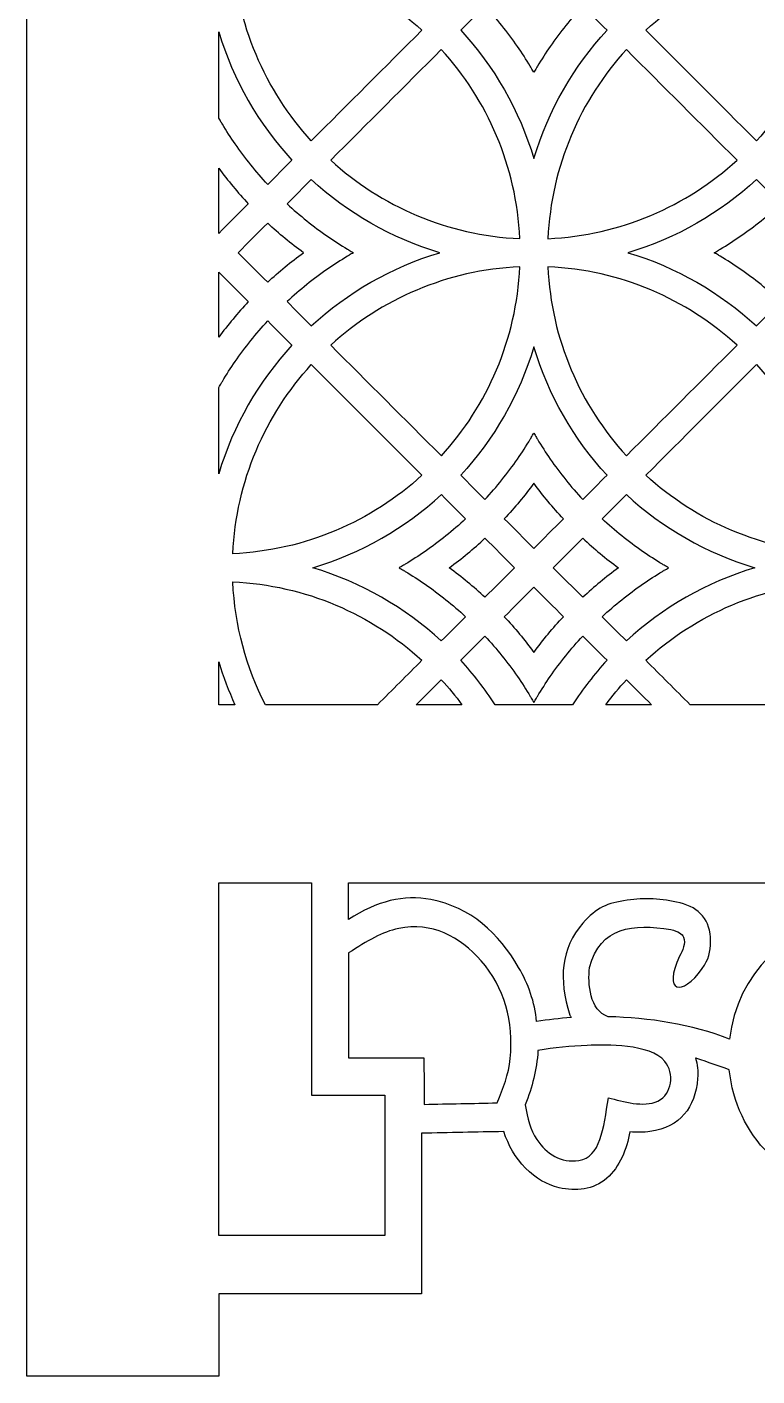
# Model space of a CAD drawing. Header units: centimetres. Extents: x 8 to 12.9, y -9 to 9.
# Drawn here: x 7.993 to 10.173, y -8.999 to -4.971 of the extents above; entities that cross this region are included whole.
import ezdxf

# ---------------------------------------------------------------- set-up
doc = ezdxf.new("R2010")
doc.units = ezdxf.units.CM
doc.header["$MEASUREMENT"] = 0
doc.layers.add('layer 1', color=7, linetype='Continuous')

msp = doc.modelspace()

# ---------------------------------------------------------------- linework, layer by layer
at = {"layer": 'layer 1', "color": 250, "lineweight": 30}
for points, knots in [([(12.90221, 9.00077), (11.26585, 9.00077), (9.62949, 9.00077), (7.99312, 9.00077), (7.99312, 9.00077), (7.99312, 3.53168), (7.99312, -1.93741), (7.99312, -7.4065), (7.99312, -7.4065), (7.99314, -7.4065), (7.99315, -7.4065), (7.99316, -7.4065), (7.99316, -7.4065), (7.99316, -7.93741), (7.99316, -8.46832), (7.99316, -8.99923), (7.99316, -8.99923), (8.18407, -8.99923), (8.37498, -8.99923), (8.56589, -8.99923), (8.56589, -8.99923), (8.56589, -8.91742), (8.56589, -8.8356), (8.56589, -8.75378), (8.56589, -8.75378), (8.76783, -8.75378), (8.96977, -8.75378), (9.17171, -8.75378), (9.17171, -8.75378), (9.17171, -8.5939), (9.17171, -8.43402), (9.17171, -8.27413), (9.17171, -8.27413), (9.25341, -8.27251), (9.33511, -8.27088), (9.4168, -8.26924), (9.4168, -8.26924), (9.43131, -8.31061), (9.45032, -8.34649), (9.48189, -8.37816), (9.48189, -8.37816), (9.5128, -8.40916), (9.54474, -8.42833), (9.58226, -8.43705), (9.58226, -8.43705), (9.63191, -8.4486), (9.68435, -8.44357), (9.72421, -8.4088), (9.72421, -8.4088), (9.76278, -8.37514), (9.78504, -8.32123), (9.79304, -8.2698), (9.79304, -8.2698), (9.81586, -8.27211), (9.83527, -8.27158), (9.85358, -8.26896), (9.85358, -8.26896), (9.94495, -8.25588), (9.9881, -8.19807), (9.99582, -8.11089), (9.99582, -8.11089), (9.99771, -8.08953), (9.9962, -8.06844), (9.98941, -8.04988), (9.98941, -8.04988), (9.99085, -8.05023), (9.99229, -8.05059), (9.99372, -8.05095), (9.99372, -8.05095), (10.02596, -8.0621), (10.0582, -8.07324), (10.09045, -8.08439), (10.09045, -8.08439), (10.10979, -8.28195), (10.26235, -8.43577), (10.44769, -8.43577), (10.44769, -8.43577), (10.63302, -8.43577), (10.78558, -8.28195), (10.80493, -8.08439), (10.80493, -8.08439), (10.83717, -8.07324), (10.86941, -8.0621), (10.90165, -8.05095), (10.90165, -8.05095), (10.90309, -8.05059), (10.90452, -8.05023), (10.90596, -8.04988), (10.90596, -8.04988), (10.89917, -8.06844), (10.89767, -8.08953), (10.89956, -8.11089), (10.89956, -8.11089), (10.90727, -8.19807), (10.95043, -8.25588), (11.04179, -8.26896), (11.04179, -8.26896), (11.0601, -8.27158), (11.07952, -8.27211), (11.10234, -8.2698), (11.10234, -8.2698), (11.11033, -8.32123), (11.13259, -8.37514), (11.17117, -8.4088), (11.17117, -8.4088), (11.21102, -8.44357), (11.26346, -8.4486), (11.31312, -8.43705), (11.31312, -8.43705), (11.35063, -8.42833), (11.38257, -8.40916), (11.41348, -8.37816), (11.41348, -8.37816), (11.44506, -8.34649), (11.46406, -8.31061), (11.47857, -8.26924), (11.47857, -8.26924), (11.56027, -8.27088), (11.64196, -8.27251), (11.72366, -8.27413), (11.72366, -8.27413), (11.72366, -8.43402), (11.72366, -8.5939), (11.72366, -8.75378), (11.72366, -8.75378), (11.9256, -8.75378), (12.12754, -8.75378), (12.32948, -8.75378), (12.32948, -8.75378), (12.32948, -8.8356), (12.32948, -8.91742), (12.32948, -8.99923), (12.32948, -8.99923), (12.52039, -8.99923), (12.7113, -8.99923), (12.90221, -8.99923), (12.90221, -8.99923), (12.90221, -8.46832), (12.90221, -7.93741), (12.90221, -7.4065), (12.90221, -7.4065), (12.90221, -1.93741), (12.90221, 3.53168), (12.90221, 9.00077)], [0, 0, 0, 0, 0.027027, 0.027027, 0.027027, 0.027027, 0.0540541, 0.0540541, 0.0540541, 0.0540541, 0.0810811, 0.0810811, 0.0810811, 0.0810811, 0.1081081, 0.1081081, 0.1081081, 0.1081081, 0.1351351, 0.1351351, 0.1351351, 0.1351351, 0.1621622, 0.1621622, 0.1621622, 0.1621622, 0.1891892, 0.1891892, 0.1891892, 0.1891892, 0.2162162, 0.2162162, 0.2162162, 0.2162162, 0.2432432, 0.2432432, 0.2432432, 0.2432432, 0.2702703, 0.2702703, 0.2702703, 0.2702703, 0.2972973, 0.2972973, 0.2972973, 0.2972973, 0.3243243, 0.3243243, 0.3243243, 0.3243243, 0.3513514, 0.3513514, 0.3513514, 0.3513514, 0.3783784, 0.3783784, 0.3783784, 0.3783784, 0.4054054, 0.4054054, 0.4054054, 0.4054054, 0.4324324, 0.4324324, 0.4324324, 0.4324324, 0.4594595, 0.4594595, 0.4594595, 0.4594595, 0.4864865, 0.4864865, 0.4864865, 0.4864865, 0.5135135, 0.5135135, 0.5135135, 0.5135135, 0.5405405, 0.5405405, 0.5405405, 0.5405405, 0.5675676, 0.5675676, 0.5675676, 0.5675676, 0.5945946, 0.5945946, 0.5945946, 0.5945946, 0.6216216, 0.6216216, 0.6216216, 0.6216216, 0.6486486, 0.6486486, 0.6486486, 0.6486486, 0.6756757, 0.6756757, 0.6756757, 0.6756757, 0.7027027, 0.7027027, 0.7027027, 0.7027027, 0.7297297, 0.7297297, 0.7297297, 0.7297297, 0.7567568, 0.7567568, 0.7567568, 0.7567568, 0.7837838, 0.7837838, 0.7837838, 0.7837838, 0.8108108, 0.8108108, 0.8108108, 0.8108108, 0.8378378, 0.8378378, 0.8378378, 0.8378378, 0.8648649, 0.8648649, 0.8648649, 0.8648649, 0.8918919, 0.8918919, 0.8918919, 0.8918919, 0.9189189, 0.9189189, 0.9189189, 0.9189189, 0.9459459, 0.9459459, 0.9459459, 0.9459459, 1, 1, 1, 1]), ([(8.84216, -5.31053), (8.95231, -5.20038), (9.06245, -5.09023), (9.1726, -4.98009), (9.1726, -4.98009), (9.02221, -4.84271), (8.82505, -4.75567), (8.6078, -4.7457), (8.6078, -4.7457), (8.61777, -4.96295), (8.70479, -5.16013), (8.84216, -5.31053)], [0, 0, 0, 0, 0.25, 0.25, 0.25, 0.25, 0.5, 0.5, 0.5, 0.5, 1, 1, 1, 1]), ([(9.84092, -4.98009), (9.95108, -5.09024), (10.06122, -5.20039), (10.17137, -5.31054), (10.17137, -5.31054), (10.30876, -5.16014), (10.3958, -4.96296), (10.40576, -4.74569), (10.40576, -4.74569), (10.1885, -4.75567), (9.99133, -4.84269), (9.84092, -4.98009)], [0, 0, 0, 0, 0.25, 0.25, 0.25, 0.25, 0.5, 0.5, 0.5, 0.5, 1, 1, 1, 1]), ([(9.65279, -4.90767), (9.67694, -4.93182), (9.70108, -4.95596), (9.72524, -4.98012), (9.72524, -4.98012), (9.62559, -5.08835), (9.54995, -5.21905), (9.50679, -5.36374), (9.50679, -5.36374), (9.46362, -5.21903), (9.38797, -5.08834), (9.28831, -4.98009), (9.28831, -4.98009), (9.31246, -4.95594), (9.33659, -4.93181), (9.36073, -4.90767), (9.36073, -4.90767), (9.39586, -4.94555), (9.42833, -4.98595), (9.45782, -5.02856), (9.45782, -5.02856), (9.45783, -5.02856), (9.45784, -5.02856), (9.45785, -5.02856), (9.45785, -5.02856), (9.45785, -5.02856), (9.45785, -5.02856), (9.45785, -5.02856), (9.45785, -5.02856), (9.45784, -5.02858), (9.45783, -5.0286), (9.45782, -5.02862), (9.45782, -5.02862), (9.4712, -5.04794), (9.484, -5.06769), (9.49613, -5.08789), (9.49613, -5.08789), (9.49707, -5.08946), (9.49801, -5.09104), (9.49895, -5.09261), (9.49895, -5.09261), (9.49903, -5.09276), (9.49913, -5.09291), (9.49922, -5.09306), (9.49922, -5.09306), (9.50176, -5.09735), (9.50428, -5.10167), (9.50676, -5.106), (9.50676, -5.106), (9.50925, -5.10166), (9.51176, -5.09735), (9.51431, -5.09306), (9.51431, -5.09306), (9.5144, -5.09291), (9.51448, -5.09276), (9.51457, -5.09261), (9.51457, -5.09261), (9.51552, -5.09103), (9.51645, -5.08946), (9.5174, -5.08789), (9.5174, -5.08789), (9.52953, -5.06769), (9.54232, -5.04794), (9.5557, -5.02862), (9.5557, -5.02862), (9.55569, -5.0286), (9.55568, -5.02858), (9.55567, -5.02856), (9.55567, -5.02856), (9.55567, -5.02856), (9.55567, -5.02856), (9.55567, -5.02856), (9.55567, -5.02856), (9.55568, -5.02856), (9.55569, -5.02856), (9.5557, -5.02856), (9.5557, -5.02856), (9.5852, -4.98595), (9.61766, -4.94555), (9.65279, -4.90767)], [0, 0, 0, 0, 0.047619, 0.047619, 0.047619, 0.047619, 0.0952381, 0.0952381, 0.0952381, 0.0952381, 0.1428571, 0.1428571, 0.1428571, 0.1428571, 0.1904762, 0.1904762, 0.1904762, 0.1904762, 0.2380952, 0.2380952, 0.2380952, 0.2380952, 0.2857143, 0.2857143, 0.2857143, 0.2857143, 0.3333333, 0.3333333, 0.3333333, 0.3333333, 0.3809524, 0.3809524, 0.3809524, 0.3809524, 0.4285714, 0.4285714, 0.4285714, 0.4285714, 0.4761905, 0.4761905, 0.4761905, 0.4761905, 0.5238095, 0.5238095, 0.5238095, 0.5238095, 0.5714286, 0.5714286, 0.5714286, 0.5714286, 0.6190476, 0.6190476, 0.6190476, 0.6190476, 0.6666667, 0.6666667, 0.6666667, 0.6666667, 0.7142857, 0.7142857, 0.7142857, 0.7142857, 0.7619048, 0.7619048, 0.7619048, 0.7619048, 0.8095238, 0.8095238, 0.8095238, 0.8095238, 0.8571429, 0.8571429, 0.8571429, 0.8571429, 0.9047619, 0.9047619, 0.9047619, 0.9047619, 1, 1, 1, 1]), ([(8.56585, -4.98482), (8.56585, -5.07072), (8.56585, -5.15661), (8.56585, -5.2425), (8.56585, -5.2425), (8.56585, -5.2425), (8.56585, -5.2425), (8.56585, -5.2425), (8.56585, -5.2425), (8.56585, -5.2425), (8.56585, -5.2425), (8.56585, -5.24249), (8.56585, -5.24249), (8.56585, -5.2425), (8.56585, -5.2425), (8.56585, -5.2425), (8.56585, -5.2425), (8.56585, -5.2425), (8.56586, -5.2425), (8.56586, -5.24249), (8.56586, -5.24249), (8.56834, -5.24683), (8.57086, -5.25114), (8.5734, -5.25543), (8.5734, -5.25543), (8.57349, -5.25558), (8.57358, -5.25573), (8.57367, -5.25588), (8.57367, -5.25588), (8.57461, -5.25746), (8.57555, -5.25903), (8.57649, -5.2606), (8.57649, -5.2606), (8.58863, -5.2808), (8.60142, -5.30055), (8.6148, -5.31988), (8.6148, -5.31988), (8.61478, -5.31989), (8.61478, -5.31991), (8.61476, -5.31993), (8.61476, -5.31993), (8.61478, -5.31993), (8.6148, -5.31993), (8.6148, -5.31993), (8.6148, -5.31993), (8.64429, -5.36253), (8.67676, -5.40292), (8.71189, -5.4408), (8.71189, -5.4408), (8.73602, -5.41666), (8.76016, -5.39254), (8.78428, -5.3684), (8.78428, -5.3684), (8.68467, -5.26015), (8.60901, -5.12949), (8.56585, -4.98482), (8.56585, -4.98482), (8.56585, -4.98482), (8.56585, -4.98482), (8.56585, -4.98482)], [0, 0, 0, 0, 0.0625, 0.0625, 0.0625, 0.0625, 0.125, 0.125, 0.125, 0.125, 0.1875, 0.1875, 0.1875, 0.1875, 0.25, 0.25, 0.25, 0.25, 0.3125, 0.3125, 0.3125, 0.3125, 0.375, 0.375, 0.375, 0.375, 0.4375, 0.4375, 0.4375, 0.4375, 0.5, 0.5, 0.5, 0.5, 0.5625, 0.5625, 0.5625, 0.5625, 0.625, 0.625, 0.625, 0.625, 0.6875, 0.6875, 0.6875, 0.6875, 0.75, 0.75, 0.75, 0.75, 0.8125, 0.8125, 0.8125, 0.8125, 0.875, 0.875, 0.875, 0.875, 1, 1, 1, 1]), ([(8.90002, -5.36839), (9.01016, -5.25823), (9.12031, -5.14809), (9.23046, -5.03794), (9.23046, -5.03794), (9.36784, -5.18833), (9.45488, -5.3855), (9.46485, -5.60274), (9.46485, -5.60274), (9.24759, -5.59278), (9.05042, -5.50575), (8.90002, -5.36839)], [0, 0, 0, 0, 0.25, 0.25, 0.25, 0.25, 0.5, 0.5, 0.5, 0.5, 1, 1, 1, 1]), ([(9.78307, -5.03794), (9.89321, -5.14809), (10.00337, -5.25824), (10.11352, -5.3684), (10.11352, -5.3684), (9.96312, -5.50578), (9.76593, -5.59282), (9.54867, -5.60279), (9.54867, -5.60279), (9.55864, -5.38552), (9.64568, -5.18834), (9.78307, -5.03794)], [0, 0, 0, 0, 0.25, 0.25, 0.25, 0.25, 0.5, 0.5, 0.5, 0.5, 1, 1, 1, 1]), ([(8.56585, -5.39215), (8.56585, -5.45704), (8.56585, -5.52194), (8.56585, -5.58684), (8.56585, -5.58684), (8.56585, -5.58684), (8.56585, -5.58684), (8.56585, -5.58684), (8.56585, -5.58684), (8.59525, -5.55745), (8.62464, -5.52805), (8.65405, -5.49865), (8.65405, -5.49865), (8.62262, -5.46495), (8.59315, -5.42939), (8.56585, -5.39215), (8.56585, -5.39215), (8.56585, -5.39215), (8.56585, -5.39215), (8.56585, -5.39215)], [0, 0, 0, 0, 0.1666667, 0.1666667, 0.1666667, 0.1666667, 0.3333333, 0.3333333, 0.3333333, 0.3333333, 0.5, 0.5, 0.5, 0.5, 0.6666667, 0.6666667, 0.6666667, 0.6666667, 1, 1, 1, 1]), ([(8.76975, -5.49865), (8.79387, -5.47452), (8.81801, -5.45039), (8.84215, -5.42626), (8.84215, -5.42626), (8.9504, -5.52588), (9.08105, -5.60153), (9.22573, -5.64469), (9.22573, -5.64469), (9.08105, -5.68786), (8.9504, -5.76351), (8.84215, -5.86313), (8.84215, -5.86313), (8.81801, -5.83899), (8.79387, -5.81486), (8.76975, -5.79073), (8.76975, -5.79073), (8.80762, -5.7556), (8.84801, -5.72313), (8.89061, -5.69365), (8.89061, -5.69365), (8.89061, -5.69364), (8.89061, -5.69363), (8.89061, -5.69361), (8.89061, -5.69361), (8.89063, -5.69363), (8.89065, -5.69363), (8.89067, -5.69364), (8.89067, -5.69364), (8.90999, -5.68027), (8.92975, -5.66748), (8.94994, -5.65534), (8.94994, -5.65534), (8.95151, -5.65439), (8.95309, -5.65345), (8.95466, -5.65252), (8.95466, -5.65252), (8.9548, -5.65243), (8.95495, -5.65234), (8.9551, -5.65225), (8.9551, -5.65225), (8.9594, -5.6497), (8.96372, -5.64719), (8.96805, -5.6447), (8.96805, -5.6447), (8.96805, -5.6447), (8.96805, -5.6447), (8.96804, -5.6447), (8.96804, -5.6447), (8.96804, -5.6447), (8.96805, -5.6447), (8.96805, -5.6447), (8.96805, -5.6447), (8.96804, -5.6447), (8.96804, -5.6447), (8.96804, -5.64469), (8.96804, -5.64469), (8.96804, -5.64469), (8.96805, -5.64469), (8.96805, -5.64469), (8.96805, -5.64469), (8.96805, -5.64469), (8.96804, -5.64469), (8.96804, -5.64469), (8.96804, -5.64469), (8.96804, -5.64469), (8.96805, -5.64469), (8.96805, -5.64468), (8.96805, -5.64468), (8.96372, -5.64219), (8.9594, -5.63968), (8.95511, -5.63715), (8.95511, -5.63715), (8.95495, -5.63704), (8.9548, -5.63696), (8.95466, -5.63687), (8.95466, -5.63687), (8.95309, -5.63594), (8.95151, -5.635), (8.94994, -5.63405), (8.94994, -5.63405), (8.92975, -5.62191), (8.90999, -5.60913), (8.89067, -5.59575), (8.89067, -5.59575), (8.89065, -5.59575), (8.89063, -5.59577), (8.89061, -5.59578), (8.89061, -5.59578), (8.89061, -5.59577), (8.89061, -5.59575), (8.89061, -5.59574), (8.89061, -5.59574), (8.84801, -5.56626), (8.80762, -5.53379), (8.76975, -5.49865)], [0, 0, 0, 0, 0.04, 0.04, 0.04, 0.04, 0.08, 0.08, 0.08, 0.08, 0.12, 0.12, 0.12, 0.12, 0.16, 0.16, 0.16, 0.16, 0.2, 0.2, 0.2, 0.2, 0.24, 0.24, 0.24, 0.24, 0.28, 0.28, 0.28, 0.28, 0.32, 0.32, 0.32, 0.32, 0.36, 0.36, 0.36, 0.36, 0.4, 0.4, 0.4, 0.4, 0.44, 0.44, 0.44, 0.44, 0.48, 0.48, 0.48, 0.48, 0.52, 0.52, 0.52, 0.52, 0.56, 0.56, 0.56, 0.56, 0.6, 0.6, 0.6, 0.6, 0.64, 0.64, 0.64, 0.64, 0.68, 0.68, 0.68, 0.68, 0.72, 0.72, 0.72, 0.72, 0.76, 0.76, 0.76, 0.76, 0.8, 0.8, 0.8, 0.8, 0.84, 0.84, 0.84, 0.84, 0.88, 0.88, 0.88, 0.88, 0.92, 0.92, 0.92, 0.92, 1, 1, 1, 1]), ([(10.17139, -5.42627), (10.19553, -5.4504), (10.21965, -5.47453), (10.24378, -5.49866), (10.24378, -5.49866), (10.2059, -5.53379), (10.16551, -5.56626), (10.12291, -5.59574), (10.12291, -5.59574), (10.12291, -5.59575), (10.12291, -5.59577), (10.12291, -5.59578), (10.12291, -5.59578), (10.1229, -5.59577), (10.12287, -5.59575), (10.12285, -5.59574), (10.12285, -5.59574), (10.10354, -5.60912), (10.08377, -5.62191), (10.06357, -5.63405), (10.06357, -5.63405), (10.06202, -5.635), (10.06044, -5.63594), (10.05886, -5.63687), (10.05886, -5.63687), (10.05871, -5.63696), (10.05856, -5.63704), (10.05842, -5.63714), (10.05842, -5.63714), (10.05411, -5.63968), (10.0498, -5.64219), (10.04547, -5.64468), (10.04547, -5.64468), (10.04547, -5.64468), (10.04548, -5.64469), (10.04548, -5.64469), (10.04548, -5.64469), (10.04548, -5.64469), (10.04547, -5.64469), (10.04547, -5.64469), (10.04547, -5.64469), (10.04547, -5.64469), (10.04548, -5.64469), (10.04548, -5.64469), (10.04548, -5.64469), (10.04548, -5.6447), (10.04547, -5.6447), (10.04547, -5.6447), (10.04547, -5.6447), (10.04547, -5.6447), (10.04547, -5.6447), (10.04548, -5.6447), (10.04548, -5.6447), (10.04547, -5.6447), (10.04547, -5.6447), (10.04547, -5.6447), (10.04547, -5.6447), (10.0498, -5.64719), (10.05411, -5.6497), (10.05842, -5.65225), (10.05842, -5.65225), (10.05856, -5.65234), (10.05871, -5.65243), (10.05887, -5.65252), (10.05887, -5.65252), (10.06044, -5.65345), (10.06202, -5.65439), (10.06357, -5.65533), (10.06357, -5.65533), (10.08377, -5.66748), (10.10354, -5.68027), (10.12285, -5.69364), (10.12285, -5.69364), (10.12287, -5.69363), (10.1229, -5.69363), (10.12291, -5.69361), (10.12291, -5.69361), (10.12291, -5.69363), (10.12291, -5.69363), (10.12291, -5.69365), (10.12291, -5.69365), (10.16551, -5.72313), (10.2059, -5.7556), (10.24378, -5.79073), (10.24378, -5.79073), (10.21965, -5.81486), (10.19552, -5.83899), (10.17139, -5.86311), (10.17139, -5.86311), (10.06315, -5.7635), (9.93247, -5.68786), (9.78781, -5.6447), (9.78781, -5.6447), (9.93247, -5.60153), (10.06315, -5.52591), (10.17139, -5.42627)], [0, 0, 0, 0, 0.04, 0.04, 0.04, 0.04, 0.08, 0.08, 0.08, 0.08, 0.12, 0.12, 0.12, 0.12, 0.16, 0.16, 0.16, 0.16, 0.2, 0.2, 0.2, 0.2, 0.24, 0.24, 0.24, 0.24, 0.28, 0.28, 0.28, 0.28, 0.32, 0.32, 0.32, 0.32, 0.36, 0.36, 0.36, 0.36, 0.4, 0.4, 0.4, 0.4, 0.44, 0.44, 0.44, 0.44, 0.48, 0.48, 0.48, 0.48, 0.52, 0.52, 0.52, 0.52, 0.56, 0.56, 0.56, 0.56, 0.6, 0.6, 0.6, 0.6, 0.64, 0.64, 0.64, 0.64, 0.68, 0.68, 0.68, 0.68, 0.72, 0.72, 0.72, 0.72, 0.76, 0.76, 0.76, 0.76, 0.8, 0.8, 0.8, 0.8, 0.84, 0.84, 0.84, 0.84, 0.88, 0.88, 0.88, 0.88, 0.92, 0.92, 0.92, 0.92, 1, 1, 1, 1]), ([(8.7119, -5.73288), (8.6825, -5.70348), (8.6531, -5.67409), (8.6237, -5.64469), (8.6237, -5.64469), (8.6531, -5.6153), (8.6825, -5.5859), (8.7119, -5.5565), (8.7119, -5.5565), (8.74559, -5.58793), (8.78116, -5.6174), (8.8184, -5.6447), (8.8184, -5.6447), (8.78116, -5.672), (8.7456, -5.70145), (8.7119, -5.73288)], [0, 0, 0, 0, 0.2, 0.2, 0.2, 0.2, 0.4, 0.4, 0.4, 0.4, 0.6, 0.6, 0.6, 0.6, 1, 1, 1, 1]), ([(8.56585, -5.70255), (8.56585, -5.76745), (8.56585, -5.83234), (8.56585, -5.89723), (8.56585, -5.89723), (8.56585, -5.89723), (8.56585, -5.89724), (8.56585, -5.89724), (8.56585, -5.89724), (8.59315, -5.85999), (8.62262, -5.82444), (8.65405, -5.79073), (8.65405, -5.79073), (8.62464, -5.76134), (8.59525, -5.73194), (8.56585, -5.70255), (8.56585, -5.70255), (8.56585, -5.70255), (8.56585, -5.70255), (8.56585, -5.70255)], [0, 0, 0, 0, 0.1666667, 0.1666667, 0.1666667, 0.1666667, 0.3333333, 0.3333333, 0.3333333, 0.3333333, 0.5, 0.5, 0.5, 0.5, 0.6666667, 0.6666667, 0.6666667, 0.6666667, 1, 1, 1, 1]), ([(9.23047, -6.25145), (9.12031, -6.1413), (9.01017, -6.03115), (8.90002, -5.92101), (8.90002, -5.92101), (9.05042, -5.78363), (9.2476, -5.69661), (9.46485, -5.68664), (9.46485, -5.68664), (9.45488, -5.90389), (9.36784, -6.10106), (9.23047, -6.25145)], [0, 0, 0, 0, 0.25, 0.25, 0.25, 0.25, 0.5, 0.5, 0.5, 0.5, 1, 1, 1, 1]), ([(10.11351, -5.921), (10.00336, -6.03115), (9.89321, -6.1413), (9.78307, -6.25145), (9.78307, -6.25145), (9.64568, -6.10105), (9.55864, -5.90387), (9.54867, -5.68661), (9.54867, -5.68661), (9.76593, -5.69658), (9.96312, -5.78361), (10.11351, -5.921)], [0, 0, 0, 0, 0.25, 0.25, 0.25, 0.25, 0.5, 0.5, 0.5, 0.5, 1, 1, 1, 1]), ([(8.56585, -6.04688), (8.56585, -6.13278), (8.56585, -6.21867), (8.56585, -6.30456), (8.56585, -6.30456), (8.56585, -6.30456), (8.56585, -6.30456), (8.56585, -6.30456), (8.56585, -6.30456), (8.60902, -6.1599), (8.68467, -6.02923), (8.78428, -5.92098), (8.78428, -5.92098), (8.76016, -5.89685), (8.73602, -5.87272), (8.7119, -5.84859), (8.7119, -5.84859), (8.67676, -5.88647), (8.64429, -5.92685), (8.61481, -5.96946), (8.61481, -5.96946), (8.6148, -5.96946), (8.61478, -5.96946), (8.61477, -5.96946), (8.61477, -5.96946), (8.61478, -5.96948), (8.6148, -5.9695), (8.6148, -5.96951), (8.6148, -5.96951), (8.60143, -5.98883), (8.58864, -6.00859), (8.57649, -6.02879), (8.57649, -6.02879), (8.57555, -6.03036), (8.57461, -6.03192), (8.57368, -6.0335), (8.57368, -6.0335), (8.57359, -6.03365), (8.57349, -6.0338), (8.57341, -6.03395), (8.57341, -6.03395), (8.57087, -6.03824), (8.56834, -6.04255), (8.56586, -6.04689), (8.56586, -6.04689), (8.56586, -6.04689), (8.56586, -6.04689), (8.56586, -6.04688), (8.56586, -6.04688), (8.56586, -6.04689), (8.56586, -6.04689), (8.56586, -6.04689), (8.56586, -6.04689), (8.56586, -6.04689), (8.56585, -6.04688), (8.56585, -6.04688), (8.56585, -6.04688), (8.56585, -6.04688), (8.56585, -6.04689), (8.56585, -6.04689), (8.56585, -6.04689), (8.56585, -6.04689), (8.56585, -6.04689), (8.56585, -6.04688)], [0, 0, 0, 0, 0.0588235, 0.0588235, 0.0588235, 0.0588235, 0.1176471, 0.1176471, 0.1176471, 0.1176471, 0.1764706, 0.1764706, 0.1764706, 0.1764706, 0.2352941, 0.2352941, 0.2352941, 0.2352941, 0.2941176, 0.2941176, 0.2941176, 0.2941176, 0.3529412, 0.3529412, 0.3529412, 0.3529412, 0.4117647, 0.4117647, 0.4117647, 0.4117647, 0.4705882, 0.4705882, 0.4705882, 0.4705882, 0.5294118, 0.5294118, 0.5294118, 0.5294118, 0.5882353, 0.5882353, 0.5882353, 0.5882353, 0.6470588, 0.6470588, 0.6470588, 0.6470588, 0.7058824, 0.7058824, 0.7058824, 0.7058824, 0.7647059, 0.7647059, 0.7647059, 0.7647059, 0.8235294, 0.8235294, 0.8235294, 0.8235294, 0.8823529, 0.8823529, 0.8823529, 0.8823529, 1, 1, 1, 1]), ([(9.36073, -6.38172), (9.3366, -6.35758), (9.31246, -6.33344), (9.28832, -6.3093), (9.28832, -6.3093), (9.38798, -6.20105), (9.46362, -6.07037), (9.50679, -5.92565), (9.50679, -5.92565), (9.54996, -6.07034), (9.62559, -6.20103), (9.72524, -6.30928), (9.72524, -6.30928), (9.70108, -6.33342), (9.67694, -6.35757), (9.65279, -6.38172), (9.65279, -6.38172), (9.61766, -6.34384), (9.5852, -6.30344), (9.5557, -6.26083), (9.5557, -6.26083), (9.55569, -6.26083), (9.55568, -6.26083), (9.55567, -6.26083), (9.55567, -6.26083), (9.55567, -6.26083), (9.55567, -6.26083), (9.55566, -6.26083), (9.55566, -6.26083), (9.55568, -6.26081), (9.55569, -6.26079), (9.5557, -6.26077), (9.5557, -6.26077), (9.54232, -6.24145), (9.52953, -6.2217), (9.5174, -6.2015), (9.5174, -6.2015), (9.51645, -6.19993), (9.51552, -6.19835), (9.51457, -6.19678), (9.51457, -6.19678), (9.51448, -6.19663), (9.5144, -6.19648), (9.51431, -6.19633), (9.51431, -6.19633), (9.51176, -6.19204), (9.50925, -6.18773), (9.50676, -6.18339), (9.50676, -6.18339), (9.50428, -6.18772), (9.50176, -6.19204), (9.49922, -6.19633), (9.49922, -6.19633), (9.49913, -6.19648), (9.49903, -6.19663), (9.49895, -6.19678), (9.49895, -6.19678), (9.49801, -6.19835), (9.49707, -6.19993), (9.49613, -6.2015), (9.49613, -6.2015), (9.484, -6.2217), (9.4712, -6.24145), (9.45782, -6.26077), (9.45782, -6.26077), (9.45783, -6.26079), (9.45784, -6.26081), (9.45785, -6.26083), (9.45785, -6.26083), (9.45785, -6.26083), (9.45785, -6.26083), (9.45785, -6.26083), (9.45785, -6.26083), (9.45784, -6.26083), (9.45784, -6.26083), (9.45782, -6.26083), (9.45782, -6.26083), (9.42833, -6.30344), (9.39588, -6.34383), (9.36073, -6.38172)], [0, 0, 0, 0, 0.047619, 0.047619, 0.047619, 0.047619, 0.0952381, 0.0952381, 0.0952381, 0.0952381, 0.1428571, 0.1428571, 0.1428571, 0.1428571, 0.1904762, 0.1904762, 0.1904762, 0.1904762, 0.2380952, 0.2380952, 0.2380952, 0.2380952, 0.2857143, 0.2857143, 0.2857143, 0.2857143, 0.3333333, 0.3333333, 0.3333333, 0.3333333, 0.3809524, 0.3809524, 0.3809524, 0.3809524, 0.4285714, 0.4285714, 0.4285714, 0.4285714, 0.4761905, 0.4761905, 0.4761905, 0.4761905, 0.5238095, 0.5238095, 0.5238095, 0.5238095, 0.5714286, 0.5714286, 0.5714286, 0.5714286, 0.6190476, 0.6190476, 0.6190476, 0.6190476, 0.6666667, 0.6666667, 0.6666667, 0.6666667, 0.7142857, 0.7142857, 0.7142857, 0.7142857, 0.7619048, 0.7619048, 0.7619048, 0.7619048, 0.8095238, 0.8095238, 0.8095238, 0.8095238, 0.8571429, 0.8571429, 0.8571429, 0.8571429, 0.9047619, 0.9047619, 0.9047619, 0.9047619, 1, 1, 1, 1]), ([(9.17262, -6.3093), (9.06246, -6.19916), (8.95231, -6.08901), (8.84216, -5.97886), (8.84216, -5.97886), (8.70479, -6.12926), (8.61777, -6.32644), (8.6078, -6.54369), (8.6078, -6.54369), (8.82505, -6.53371), (9.02222, -6.44669), (9.17262, -6.3093)], [0, 0, 0, 0, 0.25, 0.25, 0.25, 0.25, 0.5, 0.5, 0.5, 0.5, 1, 1, 1, 1]), ([(10.17136, -5.97885), (10.06121, -6.089), (9.95106, -6.19915), (9.84092, -6.3093), (9.84092, -6.3093), (9.99131, -6.4467), (10.1885, -6.53372), (10.40576, -6.54369), (10.40576, -6.54369), (10.3958, -6.32643), (10.30876, -6.12925), (10.17136, -5.97885)], [0, 0, 0, 0, 0.25, 0.25, 0.25, 0.25, 0.5, 0.5, 0.5, 0.5, 1, 1, 1, 1]), ([(9.50676, -6.52775), (9.47737, -6.49835), (9.44797, -6.46895), (9.41858, -6.43956), (9.41858, -6.43956), (9.45, -6.40587), (9.47945, -6.37032), (9.50674, -6.33308), (9.50674, -6.33308), (9.50674, -6.33308), (9.50674, -6.33308), (9.50674, -6.33308), (9.50674, -6.33308), (9.50675, -6.33307), (9.50675, -6.33306), (9.50676, -6.33305), (9.50676, -6.33305), (9.50677, -6.33306), (9.50678, -6.33307), (9.50678, -6.33308), (9.50678, -6.33308), (9.50678, -6.33308), (9.50678, -6.33308), (9.50678, -6.33308), (9.50678, -6.33308), (9.53407, -6.37031), (9.56352, -6.40587), (9.59495, -6.43956), (9.59495, -6.43956), (9.56555, -6.46895), (9.53616, -6.49835), (9.50676, -6.52775)], [0, 0, 0, 0, 0.1111111, 0.1111111, 0.1111111, 0.1111111, 0.2222222, 0.2222222, 0.2222222, 0.2222222, 0.3333333, 0.3333333, 0.3333333, 0.3333333, 0.4444444, 0.4444444, 0.4444444, 0.4444444, 0.5555556, 0.5555556, 0.5555556, 0.5555556, 0.6666667, 0.6666667, 0.6666667, 0.6666667, 0.7777778, 0.7777778, 0.7777778, 0.7777778, 1, 1, 1, 1]), ([(9.30288, -6.43957), (9.27874, -6.41544), (9.2546, -6.3913), (9.23047, -6.36716), (9.23047, -6.36716), (9.12222, -6.46682), (8.99152, -6.54247), (8.84681, -6.58563), (8.84681, -6.58563), (8.9915, -6.6288), (9.12218, -6.70444), (9.23043, -6.80408), (9.23043, -6.80408), (9.25458, -6.77993), (9.27873, -6.75578), (9.30288, -6.73163), (9.30288, -6.73163), (9.26499, -6.6965), (9.2246, -6.66403), (9.18199, -6.63454), (9.18199, -6.63454), (9.18199, -6.63453), (9.18199, -6.63452), (9.18199, -6.63451), (9.18199, -6.63451), (9.18199, -6.63451), (9.18198, -6.63451), (9.18198, -6.63451), (9.18198, -6.63451), (9.18197, -6.63452), (9.18196, -6.63453), (9.18193, -6.63454), (9.18193, -6.63454), (9.16262, -6.62117), (9.14285, -6.60837), (9.12265, -6.59623), (9.12265, -6.59623), (9.12109, -6.59529), (9.11951, -6.59435), (9.11794, -6.59342), (9.11794, -6.59342), (9.11779, -6.59333), (9.11764, -6.59324), (9.11749, -6.59316), (9.11749, -6.59316), (9.1132, -6.59061), (9.10889, -6.58809), (9.10455, -6.5856), (9.10455, -6.5856), (9.10888, -6.58311), (9.1132, -6.5806), (9.11749, -6.57805), (9.11749, -6.57805), (9.11764, -6.57796), (9.11779, -6.57788), (9.11793, -6.57778), (9.11793, -6.57778), (9.11951, -6.57686), (9.12109, -6.57591), (9.12265, -6.57497), (9.12265, -6.57497), (9.14285, -6.56283), (9.16261, -6.55003), (9.18193, -6.53666), (9.18193, -6.53666), (9.18195, -6.53667), (9.18197, -6.53668), (9.18198, -6.5367), (9.18198, -6.5367), (9.18198, -6.5367), (9.18199, -6.5367), (9.18199, -6.5367), (9.18199, -6.5367), (9.18199, -6.53668), (9.18199, -6.53667), (9.18199, -6.53667), (9.18199, -6.53667), (9.2246, -6.50718), (9.26499, -6.47471), (9.30288, -6.43957)], [0, 0, 0, 0, 0.047619, 0.047619, 0.047619, 0.047619, 0.0952381, 0.0952381, 0.0952381, 0.0952381, 0.1428571, 0.1428571, 0.1428571, 0.1428571, 0.1904762, 0.1904762, 0.1904762, 0.1904762, 0.2380952, 0.2380952, 0.2380952, 0.2380952, 0.2857143, 0.2857143, 0.2857143, 0.2857143, 0.3333333, 0.3333333, 0.3333333, 0.3333333, 0.3809524, 0.3809524, 0.3809524, 0.3809524, 0.4285714, 0.4285714, 0.4285714, 0.4285714, 0.4761905, 0.4761905, 0.4761905, 0.4761905, 0.5238095, 0.5238095, 0.5238095, 0.5238095, 0.5714286, 0.5714286, 0.5714286, 0.5714286, 0.6190476, 0.6190476, 0.6190476, 0.6190476, 0.6666667, 0.6666667, 0.6666667, 0.6666667, 0.7142857, 0.7142857, 0.7142857, 0.7142857, 0.7619048, 0.7619048, 0.7619048, 0.7619048, 0.8095238, 0.8095238, 0.8095238, 0.8095238, 0.8571429, 0.8571429, 0.8571429, 0.8571429, 0.9047619, 0.9047619, 0.9047619, 0.9047619, 1, 1, 1, 1]), ([(9.71065, -6.73163), (9.73479, -6.75578), (9.75892, -6.77991), (9.78305, -6.80404), (9.78305, -6.80404), (9.89131, -6.7044), (10.02201, -6.62874), (10.16671, -6.58558), (10.16671, -6.58558), (10.02202, -6.54241), (9.89134, -6.46678), (9.78309, -6.36713), (9.78309, -6.36713), (9.75894, -6.39128), (9.73479, -6.41542), (9.71065, -6.43957), (9.71065, -6.43957), (9.74853, -6.47471), (9.78892, -6.50718), (9.83153, -6.53667), (9.83153, -6.53667), (9.83153, -6.53667), (9.83153, -6.53668), (9.83153, -6.5367), (9.83153, -6.5367), (9.83153, -6.5367), (9.83153, -6.5367), (9.83154, -6.5367), (9.83154, -6.5367), (9.83156, -6.53668), (9.83157, -6.53667), (9.83159, -6.53666), (9.83159, -6.53666), (9.85092, -6.55003), (9.87067, -6.56283), (9.89087, -6.57497), (9.89087, -6.57497), (9.89244, -6.57591), (9.89401, -6.57686), (9.89559, -6.57779), (9.89559, -6.57779), (9.89574, -6.57788), (9.89588, -6.57796), (9.89603, -6.57806), (9.89603, -6.57806), (9.90033, -6.5806), (9.90464, -6.58311), (9.90898, -6.5856), (9.90898, -6.5856), (9.90464, -6.58809), (9.90033, -6.59061), (9.89603, -6.59316), (9.89603, -6.59316), (9.89588, -6.59325), (9.89574, -6.59333), (9.89559, -6.59342), (9.89559, -6.59342), (9.89401, -6.59435), (9.89244, -6.59529), (9.89087, -6.59623), (9.89087, -6.59623), (9.87067, -6.60838), (9.85092, -6.62117), (9.83159, -6.63454), (9.83159, -6.63454), (9.83157, -6.63453), (9.83156, -6.63452), (9.83154, -6.63451), (9.83154, -6.63451), (9.83153, -6.63451), (9.83153, -6.63451), (9.83153, -6.63451), (9.83153, -6.63451), (9.83153, -6.63452), (9.83153, -6.63453), (9.83153, -6.63454), (9.83153, -6.63454), (9.78892, -6.66404), (9.74853, -6.6965), (9.71065, -6.73163)], [0, 0, 0, 0, 0.047619, 0.047619, 0.047619, 0.047619, 0.0952381, 0.0952381, 0.0952381, 0.0952381, 0.1428571, 0.1428571, 0.1428571, 0.1428571, 0.1904762, 0.1904762, 0.1904762, 0.1904762, 0.2380952, 0.2380952, 0.2380952, 0.2380952, 0.2857143, 0.2857143, 0.2857143, 0.2857143, 0.3333333, 0.3333333, 0.3333333, 0.3333333, 0.3809524, 0.3809524, 0.3809524, 0.3809524, 0.4285714, 0.4285714, 0.4285714, 0.4285714, 0.4761905, 0.4761905, 0.4761905, 0.4761905, 0.5238095, 0.5238095, 0.5238095, 0.5238095, 0.5714286, 0.5714286, 0.5714286, 0.5714286, 0.6190476, 0.6190476, 0.6190476, 0.6190476, 0.6666667, 0.6666667, 0.6666667, 0.6666667, 0.7142857, 0.7142857, 0.7142857, 0.7142857, 0.7619048, 0.7619048, 0.7619048, 0.7619048, 0.8095238, 0.8095238, 0.8095238, 0.8095238, 0.8571429, 0.8571429, 0.8571429, 0.8571429, 0.9047619, 0.9047619, 0.9047619, 0.9047619, 1, 1, 1, 1]), ([(9.44891, -6.5856), (9.41952, -6.55621), (9.39012, -6.52681), (9.36072, -6.49742), (9.36072, -6.49742), (9.32703, -6.52884), (9.29148, -6.55829), (9.25425, -6.58558), (9.25425, -6.58558), (9.25424, -6.58558), (9.25424, -6.58558), (9.25424, -6.58558), (9.25424, -6.58558), (9.25423, -6.58558), (9.25422, -6.58559), (9.25421, -6.5856), (9.25421, -6.5856), (9.25422, -6.58561), (9.25423, -6.58562), (9.25424, -6.58563), (9.25424, -6.58563), (9.25424, -6.58563), (9.25424, -6.58562), (9.25424, -6.58562), (9.25424, -6.58562), (9.29148, -6.61291), (9.32703, -6.64237), (9.36072, -6.67379), (9.36072, -6.67379), (9.39012, -6.64439), (9.41952, -6.61499), (9.44891, -6.5856)], [0, 0, 0, 0, 0.1111111, 0.1111111, 0.1111111, 0.1111111, 0.2222222, 0.2222222, 0.2222222, 0.2222222, 0.3333333, 0.3333333, 0.3333333, 0.3333333, 0.4444444, 0.4444444, 0.4444444, 0.4444444, 0.5555556, 0.5555556, 0.5555556, 0.5555556, 0.6666667, 0.6666667, 0.6666667, 0.6666667, 0.7777778, 0.7777778, 0.7777778, 0.7777778, 1, 1, 1, 1]), ([(9.56462, -6.5856), (9.59402, -6.61499), (9.62341, -6.64439), (9.6528, -6.67379), (9.6528, -6.67379), (9.68649, -6.64237), (9.72205, -6.61293), (9.75928, -6.58563), (9.75928, -6.58563), (9.75928, -6.58563), (9.75929, -6.58563), (9.75929, -6.58563), (9.75929, -6.58563), (9.7593, -6.58562), (9.7593, -6.58561), (9.75931, -6.5856), (9.75931, -6.5856), (9.7593, -6.5856), (9.7593, -6.58559), (9.75929, -6.58558), (9.75929, -6.58558), (9.75929, -6.58558), (9.75929, -6.58558), (9.75928, -6.58558), (9.75928, -6.58558), (9.72205, -6.55829), (9.68649, -6.52884), (9.6528, -6.49742), (9.6528, -6.49742), (9.62341, -6.52681), (9.59402, -6.55621), (9.56462, -6.5856)], [0, 0, 0, 0, 0.1111111, 0.1111111, 0.1111111, 0.1111111, 0.2222222, 0.2222222, 0.2222222, 0.2222222, 0.3333333, 0.3333333, 0.3333333, 0.3333333, 0.4444444, 0.4444444, 0.4444444, 0.4444444, 0.5555556, 0.5555556, 0.5555556, 0.5555556, 0.6666667, 0.6666667, 0.6666667, 0.6666667, 0.7777778, 0.7777778, 0.7777778, 0.7777778, 1, 1, 1, 1]), ([(8.705, -6.99469), (8.8166, -6.99469), (8.92821, -6.99469), (9.03982, -6.99469), (9.03982, -6.99469), (9.08409, -6.95042), (9.12835, -6.90616), (9.1726, -6.86191), (9.1726, -6.86191), (9.02221, -6.72452), (8.82502, -6.63748), (8.60776, -6.62752), (8.60776, -6.62752), (8.61381, -6.75928), (8.64821, -6.88365), (8.705, -6.99469)], [0, 0, 0, 0, 0.2, 0.2, 0.2, 0.2, 0.4, 0.4, 0.4, 0.4, 0.6, 0.6, 0.6, 0.6, 1, 1, 1, 1]), ([(9.50676, -6.64345), (9.53616, -6.67286), (9.56555, -6.70225), (9.59495, -6.73164), (9.59495, -6.73164), (9.56352, -6.76533), (9.53407, -6.80089), (9.50679, -6.83812), (9.50679, -6.83812), (9.50679, -6.83812), (9.50678, -6.83812), (9.50678, -6.83813), (9.50678, -6.83813), (9.50678, -6.83813), (9.50677, -6.83814), (9.50676, -6.83816), (9.50676, -6.83816), (9.50675, -6.83814), (9.50675, -6.83813), (9.50674, -6.83813), (9.50674, -6.83813), (9.50675, -6.83813), (9.50675, -6.83812), (9.50675, -6.83812), (9.50675, -6.83812), (9.47945, -6.80089), (9.45, -6.76533), (9.41858, -6.73165), (9.41858, -6.73165), (9.44797, -6.70225), (9.47737, -6.67286), (9.50676, -6.64345)], [0, 0, 0, 0, 0.1111111, 0.1111111, 0.1111111, 0.1111111, 0.2222222, 0.2222222, 0.2222222, 0.2222222, 0.3333333, 0.3333333, 0.3333333, 0.3333333, 0.4444444, 0.4444444, 0.4444444, 0.4444444, 0.5555556, 0.5555556, 0.5555556, 0.5555556, 0.6666667, 0.6666667, 0.6666667, 0.6666667, 0.7777778, 0.7777778, 0.7777778, 0.7777778, 1, 1, 1, 1]), ([(9.9737, -6.99469), (10.08531, -6.99469), (10.1969, -6.99469), (10.3085, -6.99469), (10.3085, -6.99469), (10.36529, -6.88365), (10.39968, -6.75928), (10.40573, -6.62752), (10.40573, -6.62752), (10.18847, -6.63749), (9.99131, -6.72452), (9.84092, -6.86191), (9.84092, -6.86191), (9.88518, -6.90616), (9.92943, -6.95042), (9.9737, -6.99469)], [0, 0, 0, 0, 0.2, 0.2, 0.2, 0.2, 0.4, 0.4, 0.4, 0.4, 0.6, 0.6, 0.6, 0.6, 1, 1, 1, 1]), ([(9.39107, -6.99469), (9.46819, -6.99469), (9.54529, -6.99469), (9.62239, -6.99469), (9.62239, -6.99469), (9.65289, -6.94749), (9.6873, -6.90307), (9.7252, -6.86191), (9.7252, -6.86191), (9.70106, -6.83777), (9.67692, -6.81363), (9.65279, -6.78949), (9.65279, -6.78949), (9.61766, -6.82737), (9.5852, -6.86777), (9.5557, -6.91038), (9.5557, -6.91038), (9.55569, -6.91038), (9.55568, -6.91037), (9.55567, -6.91037), (9.55567, -6.91037), (9.55567, -6.91038), (9.55567, -6.91038), (9.55567, -6.91038), (9.55567, -6.91038), (9.55568, -6.9104), (9.5557, -6.91042), (9.5557, -6.91043), (9.5557, -6.91043), (9.54232, -6.92976), (9.52953, -6.94952), (9.5174, -6.9697), (9.5174, -6.9697), (9.51645, -6.97128), (9.51552, -6.97285), (9.51458, -6.97443), (9.51458, -6.97443), (9.51449, -6.97458), (9.5144, -6.97473), (9.51432, -6.97488), (9.51432, -6.97488), (9.51176, -6.97916), (9.50925, -6.98348), (9.50676, -6.98782), (9.50676, -6.98782), (9.50428, -6.98348), (9.50176, -6.97917), (9.49922, -6.97488), (9.49922, -6.97488), (9.49913, -6.97473), (9.49904, -6.97457), (9.49895, -6.97442), (9.49895, -6.97442), (9.49802, -6.97285), (9.49707, -6.97128), (9.49613, -6.9697), (9.49613, -6.9697), (9.484, -6.94952), (9.4712, -6.92976), (9.45782, -6.91043), (9.45782, -6.91043), (9.45784, -6.91042), (9.45784, -6.9104), (9.45786, -6.91038), (9.45786, -6.91038), (9.45786, -6.91038), (9.45785, -6.91038), (9.45785, -6.91038), (9.45785, -6.91038), (9.45784, -6.91038), (9.45784, -6.91038), (9.45783, -6.91038), (9.45783, -6.91038), (9.42833, -6.86777), (9.39588, -6.82737), (9.36073, -6.78949), (9.36073, -6.78949), (9.33658, -6.81364), (9.31244, -6.83779), (9.28829, -6.86193), (9.28829, -6.86193), (9.32618, -6.90309), (9.36059, -6.9475), (9.39107, -6.99469)], [0, 0, 0, 0, 0.0454545, 0.0454545, 0.0454545, 0.0454545, 0.0909091, 0.0909091, 0.0909091, 0.0909091, 0.1363636, 0.1363636, 0.1363636, 0.1363636, 0.1818182, 0.1818182, 0.1818182, 0.1818182, 0.2272727, 0.2272727, 0.2272727, 0.2272727, 0.2727273, 0.2727273, 0.2727273, 0.2727273, 0.3181818, 0.3181818, 0.3181818, 0.3181818, 0.3636364, 0.3636364, 0.3636364, 0.3636364, 0.4090909, 0.4090909, 0.4090909, 0.4090909, 0.4545455, 0.4545455, 0.4545455, 0.4545455, 0.5, 0.5, 0.5, 0.5, 0.5454545, 0.5454545, 0.5454545, 0.5454545, 0.5909091, 0.5909091, 0.5909091, 0.5909091, 0.6363636, 0.6363636, 0.6363636, 0.6363636, 0.6818182, 0.6818182, 0.6818182, 0.6818182, 0.7272727, 0.7272727, 0.7272727, 0.7272727, 0.7727273, 0.7727273, 0.7727273, 0.7727273, 0.8181818, 0.8181818, 0.8181818, 0.8181818, 0.8636364, 0.8636364, 0.8636364, 0.8636364, 0.9090909, 0.9090909, 0.9090909, 0.9090909, 1, 1, 1, 1]), ([(8.56585, -6.86667), (8.56585, -6.90934), (8.56585, -6.95201), (8.56585, -6.99469), (8.56585, -6.99469), (8.58194, -6.99469), (8.59801, -6.99469), (8.61409, -6.99469), (8.61409, -6.99469), (8.59517, -6.95346), (8.579, -6.91071), (8.56585, -6.86665), (8.56585, -6.86665), (8.56585, -6.86665), (8.56585, -6.86665), (8.56585, -6.86667)], [0, 0, 0, 0, 0.2, 0.2, 0.2, 0.2, 0.4, 0.4, 0.4, 0.4, 0.6, 0.6, 0.6, 0.6, 1, 1, 1, 1]), ([(9.15554, -6.99469), (9.20098, -6.99469), (9.24643, -6.99469), (9.29188, -6.99469), (9.29188, -6.99469), (9.27274, -6.96861), (9.25223, -6.94359), (9.23046, -6.91976), (9.23046, -6.91976), (9.20549, -6.94474), (9.18051, -6.96972), (9.15554, -6.99469)], [0, 0, 0, 0, 0.25, 0.25, 0.25, 0.25, 0.5, 0.5, 0.5, 0.5, 1, 1, 1, 1]), ([(9.72165, -6.99469), (9.76709, -6.99469), (9.81254, -6.99469), (9.85799, -6.99469), (9.85799, -6.99469), (9.83302, -6.96972), (9.80804, -6.94474), (9.78307, -6.91976), (9.78307, -6.91976), (9.76129, -6.94359), (9.74079, -6.96861), (9.72165, -6.99469)], [0, 0, 0, 0, 0.25, 0.25, 0.25, 0.25, 0.5, 0.5, 0.5, 0.5, 1, 1, 1, 1]), ([(8.84309, -7.52651), (8.75069, -7.52651), (8.65829, -7.52651), (8.56589, -7.52651), (8.56589, -7.52651), (8.56589, -7.8777), (8.56589, -8.22889), (8.56589, -8.58009), (8.56589, -8.58009), (8.73103, -8.58009), (8.89618, -8.58009), (9.06132, -8.58009), (9.06132, -8.58009), (9.06132, -8.44012), (9.06132, -8.30016), (9.06132, -8.1602), (9.06132, -8.1602), (8.98359, -8.1602), (8.92098, -8.1602), (8.84309, -8.1602), (8.84309, -8.1602), (8.84309, -7.94897), (8.84309, -7.73773), (8.84309, -7.52651)], [0, 0, 0, 0, 0.1428571, 0.1428571, 0.1428571, 0.1428571, 0.2857143, 0.2857143, 0.2857143, 0.2857143, 0.4285714, 0.4285714, 0.4285714, 0.4285714, 0.5714286, 0.5714286, 0.5714286, 0.5714286, 0.7142857, 0.7142857, 0.7142857, 0.7142857, 1, 1, 1, 1]), ([(10.44769, -7.52651), (9.94962, -7.52651), (9.45154, -7.52651), (8.95348, -7.52651), (8.95348, -7.52651), (8.95348, -7.56288), (8.95348, -7.59927), (8.95348, -7.63566), (8.95348, -7.63566), (9.03865, -7.58011), (9.1189, -7.56161), (9.19875, -7.57652), (9.19875, -7.57652), (9.31801, -7.59878), (9.40228, -7.67686), (9.46134, -7.77897), (9.46134, -7.77897), (9.4899, -7.82834), (9.50961, -7.88245), (9.51513, -7.94092), (9.51513, -7.94092), (9.54931, -7.93521), (9.58392, -7.93117), (9.61851, -7.9289), (9.61851, -7.9289), (9.61695, -7.92635), (9.61539, -7.92381), (9.61385, -7.92126), (9.61385, -7.92126), (9.58045, -7.81301), (9.58716, -7.72276), (9.65337, -7.64662), (9.65337, -7.64662), (9.69332, -7.60069), (9.72599, -7.5868), (9.78551, -7.57815), (9.78551, -7.57815), (9.83702, -7.57067), (9.88821, -7.57286), (9.94342, -7.58647), (9.94342, -7.58647), (10.00134, -7.60074), (10.03464, -7.638), (10.03416, -7.7006), (10.03416, -7.7006), (10.0339, -7.73398), (10.02889, -7.75519), (10.0098, -7.78198), (10.0098, -7.78198), (9.94798, -7.86875), (9.89145, -7.85405), (9.94201, -7.74557), (9.94201, -7.74557), (9.95028, -7.72783), (9.96179, -7.70895), (9.95389, -7.68841), (9.95389, -7.68841), (9.94974, -7.67759), (9.93833, -7.67312), (9.91541, -7.66531), (9.91541, -7.66531), (9.80428, -7.6487), (9.7044, -7.65579), (9.67329, -7.77972), (9.67329, -7.77972), (9.66711, -7.82792), (9.67387, -7.90768), (9.72847, -7.92628), (9.72847, -7.92628), (9.85064, -7.92921), (9.97726, -7.94855), (10.09111, -7.9932), (10.09111, -7.9932), (10.113, -7.79857), (10.26427, -7.64776), (10.44769, -7.64776), (10.44769, -7.64776), (10.63111, -7.64776), (10.78237, -7.79857), (10.80427, -7.9932), (10.80427, -7.9932), (10.91811, -7.94855), (11.04473, -7.92921), (11.16691, -7.92628), (11.16691, -7.92628), (11.2215, -7.90768), (11.22826, -7.82792), (11.22208, -7.77972), (11.22208, -7.77972), (11.19097, -7.65579), (11.0911, -7.6487), (10.97997, -7.66531), (10.97997, -7.66531), (10.95704, -7.67312), (10.94563, -7.67759), (10.94147, -7.68841), (10.94147, -7.68841), (10.93358, -7.70895), (10.94509, -7.72783), (10.95336, -7.74557), (10.95336, -7.74557), (11.00392, -7.85405), (10.94738, -7.86875), (10.88557, -7.78198), (10.88557, -7.78198), (10.86649, -7.75519), (10.86147, -7.73398), (10.86121, -7.7006), (10.86121, -7.7006), (10.86073, -7.638), (10.89403, -7.60074), (10.95196, -7.58647), (10.95196, -7.58647), (11.00717, -7.57286), (11.05836, -7.57067), (11.10987, -7.57815), (11.10987, -7.57815), (11.16938, -7.5868), (11.20205, -7.60069), (11.242, -7.64662), (11.242, -7.64662), (11.30821, -7.72276), (11.31494, -7.81301), (11.28152, -7.92126), (11.28152, -7.92126), (11.27997, -7.92381), (11.27842, -7.92635), (11.27686, -7.9289), (11.27686, -7.9289), (11.31145, -7.93117), (11.34605, -7.93521), (11.38024, -7.94092), (11.38024, -7.94092), (11.38576, -7.88245), (11.40547, -7.82834), (11.43404, -7.77897), (11.43404, -7.77897), (11.49309, -7.67686), (11.57736, -7.59878), (11.69661, -7.57652), (11.69661, -7.57652), (11.77648, -7.56161), (11.85672, -7.58011), (11.9419, -7.63566), (11.9419, -7.63566), (11.9419, -7.59927), (11.9419, -7.56288), (11.9419, -7.52651), (11.9419, -7.52651), (11.44382, -7.52651), (10.94576, -7.52651), (10.44769, -7.52651)], [0, 0, 0, 0, 0.025641, 0.025641, 0.025641, 0.025641, 0.0512821, 0.0512821, 0.0512821, 0.0512821, 0.0769231, 0.0769231, 0.0769231, 0.0769231, 0.1025641, 0.1025641, 0.1025641, 0.1025641, 0.1282051, 0.1282051, 0.1282051, 0.1282051, 0.1538462, 0.1538462, 0.1538462, 0.1538462, 0.1794872, 0.1794872, 0.1794872, 0.1794872, 0.2051282, 0.2051282, 0.2051282, 0.2051282, 0.2307692, 0.2307692, 0.2307692, 0.2307692, 0.2564103, 0.2564103, 0.2564103, 0.2564103, 0.2820513, 0.2820513, 0.2820513, 0.2820513, 0.3076923, 0.3076923, 0.3076923, 0.3076923, 0.3333333, 0.3333333, 0.3333333, 0.3333333, 0.3589744, 0.3589744, 0.3589744, 0.3589744, 0.3846154, 0.3846154, 0.3846154, 0.3846154, 0.4102564, 0.4102564, 0.4102564, 0.4102564, 0.4358974, 0.4358974, 0.4358974, 0.4358974, 0.4615385, 0.4615385, 0.4615385, 0.4615385, 0.4871795, 0.4871795, 0.4871795, 0.4871795, 0.5128205, 0.5128205, 0.5128205, 0.5128205, 0.5384615, 0.5384615, 0.5384615, 0.5384615, 0.5641026, 0.5641026, 0.5641026, 0.5641026, 0.5897436, 0.5897436, 0.5897436, 0.5897436, 0.6153846, 0.6153846, 0.6153846, 0.6153846, 0.6410256, 0.6410256, 0.6410256, 0.6410256, 0.6666667, 0.6666667, 0.6666667, 0.6666667, 0.6923077, 0.6923077, 0.6923077, 0.6923077, 0.7179487, 0.7179487, 0.7179487, 0.7179487, 0.7435897, 0.7435897, 0.7435897, 0.7435897, 0.7692308, 0.7692308, 0.7692308, 0.7692308, 0.7948718, 0.7948718, 0.7948718, 0.7948718, 0.8205128, 0.8205128, 0.8205128, 0.8205128, 0.8461538, 0.8461538, 0.8461538, 0.8461538, 0.8717949, 0.8717949, 0.8717949, 0.8717949, 0.8974359, 0.8974359, 0.8974359, 0.8974359, 0.9230769, 0.9230769, 0.9230769, 0.9230769, 0.9487179, 0.9487179, 0.9487179, 0.9487179, 1, 1, 1, 1]), ([(9.17833, -8.04886), (9.10338, -8.04886), (9.02843, -8.04886), (8.95348, -8.04886), (8.95348, -8.04886), (8.95348, -7.94449), (8.95348, -7.84013), (8.95348, -7.73576), (8.95348, -7.73576), (9.00931, -7.69936), (9.05361, -7.67297), (9.10321, -7.66276), (9.10321, -7.66276), (9.20167, -7.64249), (9.28557, -7.68647), (9.34979, -7.75958), (9.34979, -7.75958), (9.41837, -7.83766), (9.44695, -7.94133), (9.43619, -8.05118), (9.43619, -8.05118), (9.4314, -8.10015), (9.41539, -8.13823), (9.39734, -8.1836), (9.39734, -8.1836), (9.32474, -8.18505), (9.25212, -8.1865), (9.17951, -8.18795), (9.17951, -8.18795), (9.17912, -8.14159), (9.17872, -8.09522), (9.17833, -8.04886)], [0, 0, 0, 0, 0.1111111, 0.1111111, 0.1111111, 0.1111111, 0.2222222, 0.2222222, 0.2222222, 0.2222222, 0.3333333, 0.3333333, 0.3333333, 0.3333333, 0.4444444, 0.4444444, 0.4444444, 0.4444444, 0.5555556, 0.5555556, 0.5555556, 0.5555556, 0.6666667, 0.6666667, 0.6666667, 0.6666667, 0.7777778, 0.7777778, 0.7777778, 0.7777778, 1, 1, 1, 1]), ([(9.87709, -8.17811), (9.83364, -8.19817), (9.77441, -8.17963), (9.72929, -8.16814), (9.72929, -8.16814), (9.71492, -8.26115), (9.70535, -8.34556), (9.64128, -8.35557), (9.64128, -8.35557), (9.58854, -8.36383), (9.54378, -8.33563), (9.516, -8.29338), (9.516, -8.29338), (9.49644, -8.26361), (9.48763, -8.23071), (9.4807, -8.18927), (9.4807, -8.18927), (9.50233, -8.1349), (9.51565, -8.08577), (9.51888, -8.02717), (9.51888, -8.02717), (9.56737, -8.01892), (9.61688, -8.01355), (9.66627, -8.01203), (9.66627, -8.01203), (9.72382, -8.01027), (9.85281, -8.00641), (9.89793, -8.0598), (9.89793, -8.0598), (9.92692, -8.09412), (9.92033, -8.15816), (9.87709, -8.17811)], [0, 0, 0, 0, 0.1111111, 0.1111111, 0.1111111, 0.1111111, 0.2222222, 0.2222222, 0.2222222, 0.2222222, 0.3333333, 0.3333333, 0.3333333, 0.3333333, 0.4444444, 0.4444444, 0.4444444, 0.4444444, 0.5555556, 0.5555556, 0.5555556, 0.5555556, 0.6666667, 0.6666667, 0.6666667, 0.6666667, 0.7777778, 0.7777778, 0.7777778, 0.7777778, 1, 1, 1, 1])]:
    msp.add_open_spline(points, degree=3, knots=knots, dxfattribs=at)

doc.saveas('drawing.dxf')
